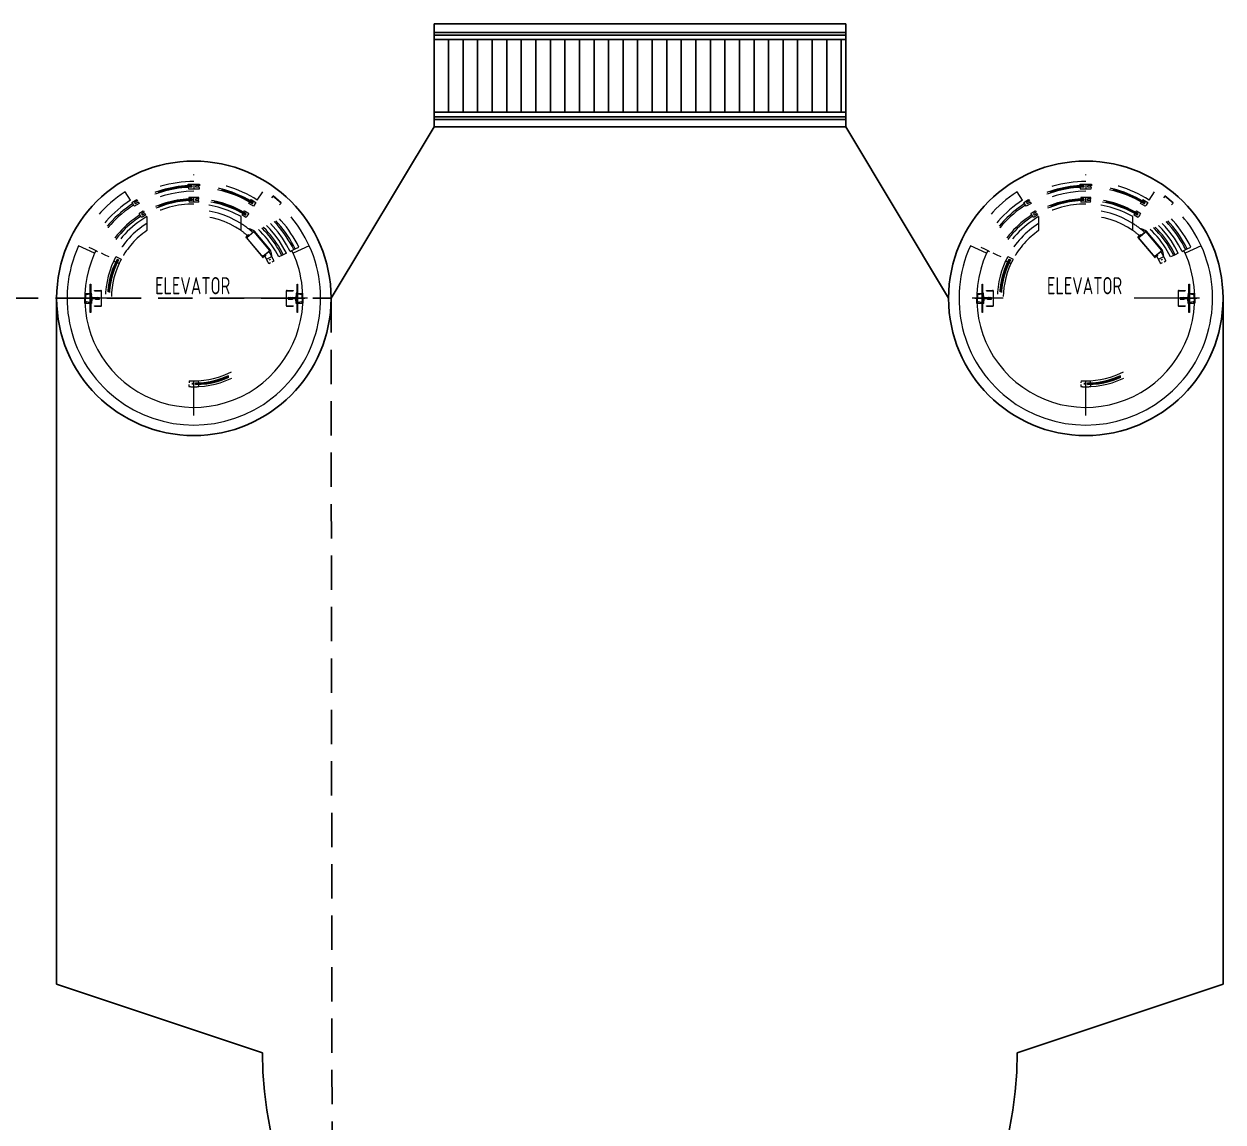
# Model space of a CAD drawing. Header units: millimetres. Extents: x 0 to 371, y 0 to 131.
# Drawn here: x 112.65 to 130.12, y 47.81 to 63.82 of the extents above; entities that cross this region are included whole.
import ezdxf

# ---------------------------------------------------------------- set-up
doc = ezdxf.new("R2010")
doc.units = ezdxf.units.MM
doc.linetypes.add('DASHED2', pattern=[0.375, 0.25, -0.125])
doc.linetypes.add('DOTTED', pattern=[3.5, 0.5, -3])
doc.layers.add('1', color=7, linetype='Continuous', lineweight=0)
doc.layers.add('STAIR', color=2, linetype='Continuous')
doc.layers.add('YQ_TEXT', color=6, linetype='Continuous')
doc.styles.add('YQ_TEXT', font='SUPEROS.SHX', dxfattribs={"width": 0.8, "bigfont": 'HZDX.SHX'})
pattern_1 = [(225, (120.8352825, 66.541979), (0.0060765, -0.0060765), [])]
pattern_2 = [(180, (120.83528252, 66.5419787), (0, -0.000171869382), [])]
pattern_3 = [(225, (133.8352825, 66.541979), (0.0060765, -0.0060765), [])]
pattern_4 = [(180, (133.83528252, 66.5419787), (0, -0.000171869382), [])]

msp = doc.modelspace()

# ---------------------------------------------------------------- hatches: boundary and pattern name
at = {"linetype": 'Continuous'}
h = msp.add_hatch(dxfattribs=at)
h.set_pattern_fill('USER', scale=0.000171869, angle=180, pattern_type=0)
h.set_pattern_definition(pattern_2)
edge = h.paths.add_edge_path()
edge.add_line((113.6096, 59.8978), (113.6096, 59.8889))
edge.add_arc((113.6169, 59.8823), 0.0172, 115.21354, 157.25373)
edge.add_line((113.6096, 59.8889), (113.601, 59.8889))
h = msp.add_hatch(dxfattribs=at)
h.set_pattern_fill('USER', scale=0.008593, angle=225, pattern_type=0)
h.set_pattern_definition(pattern_1)
edge = h.paths.add_edge_path()
edge.add_line((113.6869, 59.8339), (113.7471, 59.8339))
edge.add_line((113.6869, 59.8339), (113.682, 59.8271))
edge.add_line((113.682, 59.8271), (113.6336, 59.8271))
edge.add_line((113.6336, 59.8271), (113.6319, 59.8975))
edge.add_line((113.6319, 59.8975), (113.6182, 59.8975))
edge.add_line((113.6182, 59.8975), (113.6182, 59.8202))
edge.add_line((113.6182, 59.7429), (113.6182, 59.8202))
edge.add_line((113.6319, 59.7429), (113.6182, 59.7429))
edge.add_line((113.6336, 59.8133), (113.6319, 59.7429))
edge.add_line((113.682, 59.8133), (113.6336, 59.8133))
edge.add_line((113.6869, 59.8064), (113.682, 59.8133))
edge.add_line((113.6869, 59.8064), (113.7471, 59.8064))
edge.add_line((113.7471, 59.8064), (113.7471, 59.8202))
edge.add_line((113.7471, 59.8339), (113.7471, 59.8202))
h = msp.add_hatch(dxfattribs=at)
h.set_pattern_fill('USER', scale=0.008593, angle=225, pattern_type=0)
h.set_pattern_definition(pattern_1)
edge = h.paths.add_edge_path()
edge.add_line((116.497, 59.8339), (116.5571, 59.8339))
edge.add_line((116.562, 59.8271), (116.5571, 59.8339))
edge.add_line((116.6104, 59.8271), (116.562, 59.8271))
edge.add_line((116.6121, 59.8975), (116.6104, 59.8271))
edge.add_line((116.6259, 59.8975), (116.6121, 59.8975))
edge.add_line((116.6259, 59.8202), (116.6259, 59.8975))
edge.add_line((116.6259, 59.8202), (116.6259, 59.7429))
edge.add_line((116.6259, 59.7429), (116.6121, 59.7429))
edge.add_line((116.6121, 59.7429), (116.6104, 59.8133))
edge.add_line((116.6104, 59.8133), (116.562, 59.8133))
edge.add_line((116.562, 59.8133), (116.5571, 59.8064))
edge.add_line((116.497, 59.8064), (116.5571, 59.8064))
edge.add_line((116.497, 59.8202), (116.497, 59.8064))
edge.add_line((116.497, 59.8202), (116.497, 59.8339))
h = msp.add_hatch(dxfattribs=at)
h.set_pattern_fill('USER', scale=0.000171869, angle=180, pattern_type=0)
h.set_pattern_definition(pattern_2)
edge = h.paths.add_edge_path()
edge.add_line((116.6345, 59.8978), (116.6345, 59.8889))
edge.add_arc((116.6271, 59.8823), 0.0172, 22.74627, 64.78646)
edge.add_line((116.6345, 59.8889), (116.643, 59.8889))
h = msp.add_hatch(dxfattribs=at)
h.set_pattern_fill('USER', scale=0.000171869, angle=180, pattern_type=0)
h.set_pattern_definition(pattern_4)
edge = h.paths.add_edge_path()
edge.add_line((126.6096, 59.8978), (126.6096, 59.8889))
edge.add_arc((126.6169, 59.8823), 0.0172, 115.21354, 157.25373)
edge.add_line((126.6096, 59.8889), (126.601, 59.8889))
h = msp.add_hatch(dxfattribs=at)
h.set_pattern_fill('USER', scale=0.008593, angle=225, pattern_type=0)
h.set_pattern_definition(pattern_3)
edge = h.paths.add_edge_path()
edge.add_line((126.6869, 59.8339), (126.7471, 59.8339))
edge.add_line((126.6869, 59.8339), (126.682, 59.8271))
edge.add_line((126.682, 59.8271), (126.6336, 59.8271))
edge.add_line((126.6336, 59.8271), (126.6319, 59.8975))
edge.add_line((126.6319, 59.8975), (126.6182, 59.8975))
edge.add_line((126.6182, 59.8975), (126.6182, 59.8202))
edge.add_line((126.6182, 59.7429), (126.6182, 59.8202))
edge.add_line((126.6319, 59.7429), (126.6182, 59.7429))
edge.add_line((126.6336, 59.8133), (126.6319, 59.7429))
edge.add_line((126.682, 59.8133), (126.6336, 59.8133))
edge.add_line((126.6869, 59.8064), (126.682, 59.8133))
edge.add_line((126.6869, 59.8064), (126.7471, 59.8064))
edge.add_line((126.7471, 59.8064), (126.7471, 59.8202))
edge.add_line((126.7471, 59.8339), (126.7471, 59.8202))
h = msp.add_hatch(dxfattribs=at)
h.set_pattern_fill('USER', scale=0.008593, angle=225, pattern_type=0)
h.set_pattern_definition(pattern_3)
edge = h.paths.add_edge_path()
edge.add_line((129.497, 59.8339), (129.5571, 59.8339))
edge.add_line((129.562, 59.8271), (129.5571, 59.8339))
edge.add_line((129.6104, 59.8271), (129.562, 59.8271))
edge.add_line((129.6121, 59.8975), (129.6104, 59.8271))
edge.add_line((129.6259, 59.8975), (129.6121, 59.8975))
edge.add_line((129.6259, 59.8202), (129.6259, 59.8975))
edge.add_line((129.6259, 59.8202), (129.6259, 59.7429))
edge.add_line((129.6259, 59.7429), (129.6121, 59.7429))
edge.add_line((129.6121, 59.7429), (129.6104, 59.8133))
edge.add_line((129.6104, 59.8133), (129.562, 59.8133))
edge.add_line((129.562, 59.8133), (129.5571, 59.8064))
edge.add_line((129.497, 59.8064), (129.5571, 59.8064))
edge.add_line((129.497, 59.8202), (129.497, 59.8064))
edge.add_line((129.497, 59.8202), (129.497, 59.8339))
h = msp.add_hatch(dxfattribs=at)
h.set_pattern_fill('USER', scale=0.000171869, angle=180, pattern_type=0)
h.set_pattern_definition(pattern_4)
edge = h.paths.add_edge_path()
edge.add_line((129.6345, 59.8978), (129.6345, 59.8889))
edge.add_arc((129.6271, 59.8823), 0.0172, 22.74627, 64.78646)
edge.add_line((129.6345, 59.8889), (129.643, 59.8889))
h = msp.add_hatch(dxfattribs=at)
h.set_pattern_fill('USER', scale=0.000171869, angle=180, pattern_type=0)
h.set_pattern_definition(pattern_2)
edge = h.paths.add_edge_path()
edge.add_line((113.6096, 59.7425), (113.6096, 59.7514))
edge.add_arc((113.6169, 59.7581), 0.0172, 202.74627, 244.78646)
edge.add_line((113.6096, 59.7514), (113.601, 59.7514))
h = msp.add_hatch(dxfattribs=at)
h.set_pattern_fill('USER', scale=0.000171869, angle=180, pattern_type=0)
h.set_pattern_definition(pattern_2)
edge = h.paths.add_edge_path()
edge.add_line((116.6345, 59.7425), (116.6345, 59.7514))
edge.add_arc((116.6271, 59.7581), 0.0172, 295.21354, 337.25373)
edge.add_line((116.6345, 59.7514), (116.643, 59.7514))
h = msp.add_hatch(dxfattribs=at)
h.set_pattern_fill('USER', scale=0.000171869, angle=180, pattern_type=0)
h.set_pattern_definition(pattern_4)
edge = h.paths.add_edge_path()
edge.add_line((126.6096, 59.7425), (126.6096, 59.7514))
edge.add_arc((126.6169, 59.7581), 0.0172, 202.74627, 244.78646)
edge.add_line((126.6096, 59.7514), (126.601, 59.7514))
h = msp.add_hatch(dxfattribs=at)
h.set_pattern_fill('USER', scale=0.000171869, angle=180, pattern_type=0)
h.set_pattern_definition(pattern_4)
edge = h.paths.add_edge_path()
edge.add_line((129.6345, 59.7425), (129.6345, 59.7514))
edge.add_arc((129.6271, 59.7581), 0.0172, 295.21354, 337.25373)
edge.add_line((129.6345, 59.7514), (129.643, 59.7514))

# ---------------------------------------------------------------- linework, layer by layer
for p, q in [((118.622, 62.3202), (118.622, 63.8202)), ((118.622, 63.8202), (124.622, 63.8202)), ((124.622, 63.8202), (124.622, 62.3202)), ((118.622, 62.3202), (117.122, 59.8202)), ((124.622, 62.3202), (118.622, 62.3202)), ((124.622, 62.3202), (126.122, 59.8202)), ((113.122, 49.8202), (113.122, 59.8202)), ((130.122, 49.8202), (130.122, 59.8202)), ((116.122, 48.8202), (113.122, 49.8202)), ((127.122, 48.8202), (130.122, 49.8202))]:
    msp.add_line(p, q)
at = {"linetype": 'DASHED2', "ltscale": 2}
for p, q in [((95.8538, 59.8202), (117.122, 59.8202)), ((117.122, 59.8202), (117.138, 45.6353))]:
    msp.add_line(p, q, dxfattribs=at)
msp.add_arc((121.622, 48.8202), 5.5, 180, 0)
at = {"layer": '1', "color": 7, "linetype": 'DOTTED'}
for p, q in [((115.122, 58.1139), (115.122, 61.6243)), ((128.122, 58.1139), (128.122, 61.6243)), ((114.1977, 61.2508), (114.1194, 61.3721)), ((115.0387, 61.4844), (115.122, 61.4866)), ((115.0398, 61.4621), (115.0387, 61.4844)), ((115.041, 61.438), (115.0421, 61.4157)), ((115.0421, 61.4157), (115.122, 61.4177)), ((115.0912, 61.4638), (115.0916, 61.4398)), ((115.122, 61.4866), (115.2053, 61.4844)), ((115.122, 61.4866), (115.122, 61.4177)), ((115.122, 61.4177), (115.2019, 61.4157)), ((115.1524, 61.4398), (115.1528, 61.4638)), ((115.2019, 61.4157), (115.203, 61.438)), ((115.2053, 61.4844), (115.2042, 61.4621)), ((116.0463, 61.2508), (116.1247, 61.3721)), ((127.1977, 61.2508), (127.1194, 61.3721)), ((128.0387, 61.4844), (128.122, 61.4866)), ((128.0398, 61.4621), (128.0387, 61.4844)), ((128.041, 61.438), (128.0421, 61.4157)), ((128.0421, 61.4157), (128.122, 61.4177)), ((128.0912, 61.4638), (128.0916, 61.4398)), ((128.122, 61.4866), (128.2053, 61.4844)), ((128.122, 61.4866), (128.122, 61.4177)), ((128.122, 61.4177), (128.2019, 61.4157)), ((128.1524, 61.4398), (128.1528, 61.4638)), ((128.2019, 61.4157), (128.203, 61.438)), ((128.2053, 61.4844), (128.2042, 61.4621)), ((129.0463, 61.2508), (129.1247, 61.3721)), ((114.2178, 61.2198), (114.2889, 61.2632)), ((114.2299, 61.201), (114.2178, 61.2198)), ((114.243, 61.1808), (114.2299, 61.201)), ((114.2551, 61.162), (114.243, 61.1808)), ((114.3233, 61.2037), (114.2551, 61.162)), ((114.256, 61.2175), (114.2686, 61.197)), ((114.2889, 61.2632), (114.3001, 61.2439)), ((114.3121, 61.223), (114.3233, 61.2037)), ((115.0484, 61.2904), (115.0495, 61.2681)), ((115.0507, 61.2441), (115.0519, 61.2218)), ((115.0948, 61.2697), (115.0953, 61.2456)), ((115.122, 61.2235), (115.122, 61.2923)), ((115.122, 61.2914), (115.122, 61.2923)), ((115.1487, 61.2456), (115.1492, 61.2697)), ((115.1922, 61.2218), (115.1933, 61.2441)), ((115.1945, 61.2681), (115.1956, 61.2904)), ((115.9208, 61.2037), (115.932, 61.223)), ((115.989, 61.162), (115.9208, 61.2037)), ((115.944, 61.2439), (115.9552, 61.2632)), ((115.9552, 61.2632), (116.0263, 61.2198)), ((115.9754, 61.197), (115.9881, 61.2175)), ((116.0011, 61.1808), (115.989, 61.162)), ((116.0141, 61.201), (116.0011, 61.1808)), ((116.0263, 61.2198), (116.0141, 61.201)), ((116.2737, 61.312), (116.2527, 61.2848)), ((116.3942, 61.2083), (116.2737, 61.312)), ((116.3964, 61.2109), (116.276, 61.3146)), ((116.371, 61.1829), (116.3942, 61.2083)), ((127.2178, 61.2198), (127.2889, 61.2632)), ((127.2299, 61.201), (127.2178, 61.2198)), ((127.243, 61.1808), (127.2299, 61.201)), ((127.2551, 61.162), (127.243, 61.1808)), ((127.3233, 61.2037), (127.2551, 61.162)), ((127.256, 61.2175), (127.2686, 61.197)), ((127.2889, 61.2632), (127.3001, 61.2439)), ((127.3121, 61.223), (127.3233, 61.2037)), ((128.0484, 61.2904), (128.0495, 61.2681)), ((128.0507, 61.2441), (128.0519, 61.2218)), ((128.0948, 61.2697), (128.0953, 61.2456)), ((128.122, 61.2235), (128.122, 61.2923)), ((128.122, 61.2914), (128.122, 61.2923)), ((128.1487, 61.2456), (128.1492, 61.2697)), ((128.1922, 61.2218), (128.1933, 61.2441)), ((128.1945, 61.2681), (128.1956, 61.2904)), ((128.9208, 61.2037), (128.932, 61.223)), ((128.989, 61.162), (128.9208, 61.2037)), ((128.944, 61.2439), (128.9552, 61.2632)), ((128.9552, 61.2632), (129.0263, 61.2198)), ((128.9754, 61.197), (128.9881, 61.2175)), ((129.0011, 61.1808), (128.989, 61.162)), ((129.0141, 61.201), (129.0011, 61.1808)), ((129.0263, 61.2198), (129.0141, 61.201)), ((129.2737, 61.312), (129.2527, 61.2848)), ((129.3942, 61.2083), (129.2737, 61.312)), ((129.3964, 61.2109), (129.276, 61.3146)), ((129.371, 61.1829), (129.3942, 61.2083)), ((114.3353, 61.0379), (114.3232, 61.0566)), ((114.3483, 61.0177), (114.3353, 61.0379)), ((114.3605, 60.9989), (114.3483, 61.0177)), ((114.3583, 61.0524), (114.371, 61.032)), ((114.386, 61.095), (114.3972, 61.0757)), ((114.4204, 61.0355), (114.4092, 61.0548)), ((114.4345, 61.0109), (114.4345, 60.9106)), ((115.8095, 60.9106), (115.8095, 61.0109)), ((115.8348, 61.0548), (115.8237, 61.0355)), ((115.8469, 61.0757), (115.858, 61.095)), ((115.8731, 61.032), (115.8858, 61.0524)), ((115.8957, 61.0177), (115.8836, 60.9989)), ((115.9087, 61.0379), (115.8957, 61.0177)), ((115.9209, 61.0566), (115.9087, 61.0379)), ((127.3353, 61.0379), (127.3232, 61.0566)), ((127.3483, 61.0177), (127.3353, 61.0379)), ((127.3605, 60.9989), (127.3483, 61.0177)), ((127.3583, 61.0524), (127.371, 61.032)), ((127.386, 61.095), (127.3972, 61.0757)), ((127.4204, 61.0355), (127.4092, 61.0548)), ((127.4345, 61.0109), (127.4345, 60.9106)), ((128.8095, 60.9106), (128.8095, 61.0109)), ((128.8348, 61.0548), (128.8237, 61.0355)), ((128.8469, 61.0757), (128.858, 61.095)), ((128.8731, 61.032), (128.8858, 61.0524)), ((128.8957, 61.0177), (128.8836, 60.9989)), ((128.9087, 61.0379), (128.8957, 61.0177)), ((128.9209, 61.0566), (128.9087, 61.0379)), ((114.4345, 60.9106), (114.4345, 60.8075)), ((115.8095, 60.8075), (115.8095, 60.9106)), ((127.4345, 60.9106), (127.4345, 60.8075)), ((128.8095, 60.8075), (128.8095, 60.9106)), ((115.882, 60.7078), (116.1265, 60.4171)), ((115.884, 60.7094), (116.1285, 60.4188)), ((115.9187, 60.7442), (115.8858, 60.7166)), ((115.8858, 60.7166), (115.8933, 60.7076)), ((115.8866, 60.7116), (115.9037, 60.6913)), ((115.9057, 60.6929), (115.8886, 60.7133)), ((115.9184, 60.7413), (115.8887, 60.7163)), ((115.8949, 60.709), (115.8887, 60.7163)), ((115.9967, 60.7924), (115.8973, 60.7088)), ((115.9981, 60.7908), (115.8986, 60.7072)), ((115.9037, 60.6913), (115.9057, 60.6929)), ((115.916, 60.7241), (115.9825, 60.78)), ((115.9257, 60.7327), (115.9184, 60.7413)), ((115.9187, 60.7442), (115.9273, 60.734)), ((115.9273, 60.734), (115.9257, 60.7327)), ((116.0064, 60.8001), (115.9825, 60.78)), ((116.2284, 60.5197), (116.0005, 60.7906)), ((116.23, 60.521), (116.0021, 60.792)), ((116.2388, 60.5239), (116.0064, 60.8001)), ((128.882, 60.7078), (129.1265, 60.4171)), ((128.884, 60.7094), (129.1285, 60.4188)), ((128.9187, 60.7442), (128.8858, 60.7166)), ((128.8858, 60.7166), (128.8933, 60.7076)), ((128.8866, 60.7116), (128.9037, 60.6913)), ((128.9057, 60.6929), (128.8886, 60.7133)), ((128.9184, 60.7413), (128.8887, 60.7163)), ((128.8949, 60.709), (128.8887, 60.7163)), ((128.9967, 60.7924), (128.8973, 60.7088)), ((128.9981, 60.7908), (128.8986, 60.7072)), ((128.9037, 60.6913), (128.9057, 60.6929)), ((128.916, 60.7241), (128.9825, 60.78)), ((128.9257, 60.7327), (128.9184, 60.7413)), ((128.9187, 60.7442), (128.9273, 60.734)), ((128.9273, 60.734), (128.9257, 60.7327)), ((129.0064, 60.8001), (128.9825, 60.78)), ((129.2284, 60.5197), (129.0005, 60.7906)), ((129.23, 60.521), (129.0021, 60.792)), ((129.2388, 60.5239), (129.0064, 60.8001)), ((113.5912, 60.5668), (113.6445, 60.5408)), ((113.6445, 60.5408), (113.6661, 60.5303)), ((113.6661, 60.5303), (113.6931, 60.5171)), ((113.6931, 60.5171), (113.7194, 60.5043)), ((113.819, 60.4557), (113.7734, 60.4779)), ((116.1288, 60.4336), (116.2282, 60.5173)), ((116.1301, 60.4321), (116.2295, 60.5157)), ((116.1484, 60.4479), (116.2148, 60.5038)), ((116.2388, 60.5239), (116.2148, 60.5038)), ((116.4706, 60.4779), (116.425, 60.4557)), ((116.5247, 60.5043), (116.5509, 60.5171)), ((116.5509, 60.5171), (116.5779, 60.5303)), ((116.5779, 60.5303), (116.5996, 60.5408)), ((116.5996, 60.5408), (116.6529, 60.5668)), ((126.5912, 60.5668), (126.6445, 60.5408)), ((126.6445, 60.5408), (126.6661, 60.5303)), ((126.6661, 60.5303), (126.6931, 60.5171)), ((126.6931, 60.5171), (126.7194, 60.5043)), ((126.819, 60.4557), (126.7734, 60.4779)), ((129.1288, 60.4336), (129.2282, 60.5173)), ((129.1301, 60.4321), (129.2295, 60.5157)), ((129.1484, 60.4479), (129.2148, 60.5038)), ((129.2388, 60.5239), (129.2148, 60.5038)), ((129.4706, 60.4779), (129.425, 60.4557)), ((129.5247, 60.5043), (129.5509, 60.5171)), ((129.5509, 60.5171), (129.5779, 60.5303)), ((129.5779, 60.5303), (129.5996, 60.5408)), ((129.5996, 60.5408), (129.6529, 60.5668)), ((113.8406, 60.4452), (113.819, 60.4557)), ((113.8862, 60.4229), (113.8406, 60.4452)), ((113.9538, 60.365), (113.9818, 60.3519)), ((113.9868, 60.4308), (114.0625, 60.3901)), ((114.0021, 60.3933), (114.0113, 60.3886)), ((114.0036, 60.3417), (114.0317, 60.3286)), ((114.0113, 60.3886), (114.0143, 60.3871)), ((114.0143, 60.3871), (114.0235, 60.3824)), ((116.114, 60.4414), (116.1159, 60.443)), ((116.114, 60.4414), (116.1311, 60.421)), ((116.1331, 60.4226), (116.1159, 60.443)), ((116.1283, 60.4283), (116.1359, 60.4194)), ((116.1299, 60.4296), (116.1361, 60.4223)), ((116.1687, 60.447), (116.1359, 60.4194)), ((116.1658, 60.4473), (116.1361, 60.4223)), ((116.1585, 60.456), (116.1601, 60.4573)), ((116.1658, 60.4473), (116.1585, 60.456)), ((116.1601, 60.4573), (116.1687, 60.447)), ((116.1815, 60.3901), (116.2572, 60.4308)), ((116.2124, 60.3286), (116.2404, 60.3417)), ((116.2205, 60.3824), (116.2297, 60.3871)), ((116.2297, 60.3871), (116.2328, 60.3886)), ((116.2328, 60.3886), (116.242, 60.3933)), ((116.2622, 60.3519), (116.2903, 60.365)), ((116.4034, 60.4452), (116.3578, 60.4229)), ((116.425, 60.4557), (116.4034, 60.4452)), ((126.8406, 60.4452), (126.819, 60.4557)), ((126.8862, 60.4229), (126.8406, 60.4452)), ((126.9538, 60.365), (126.9818, 60.3519)), ((126.9868, 60.4308), (127.0625, 60.3901)), ((127.0021, 60.3933), (127.0113, 60.3886)), ((127.0036, 60.3417), (127.0317, 60.3286)), ((127.0113, 60.3886), (127.0143, 60.3871)), ((127.0143, 60.3871), (127.0235, 60.3824)), ((129.114, 60.4414), (129.1159, 60.443)), ((129.114, 60.4414), (129.1311, 60.421)), ((129.1331, 60.4226), (129.1159, 60.443)), ((129.1283, 60.4283), (129.1359, 60.4194)), ((129.1299, 60.4296), (129.1361, 60.4223)), ((129.1687, 60.447), (129.1359, 60.4194)), ((129.1658, 60.4473), (129.1361, 60.4223)), ((129.1585, 60.456), (129.1601, 60.4573)), ((129.1658, 60.4473), (129.1585, 60.456)), ((129.1601, 60.4573), (129.1687, 60.447)), ((129.1815, 60.3901), (129.2572, 60.4308)), ((129.2124, 60.3286), (129.2404, 60.3417)), ((129.2205, 60.3824), (129.2297, 60.3871)), ((129.2297, 60.3871), (129.2328, 60.3886)), ((129.2328, 60.3886), (129.242, 60.3933)), ((129.2622, 60.3519), (129.2903, 60.365)), ((129.4034, 60.4452), (129.3578, 60.4229)), ((129.425, 60.4557), (129.4034, 60.4452)), ((113.6096, 60.0264), (113.6182, 60.0264)), ((113.6096, 59.8978), (113.6096, 60.0264)), ((113.6182, 60.0264), (113.6182, 59.614)), ((116.6259, 59.614), (116.6259, 60.0264)), ((116.6259, 60.0264), (116.6345, 60.0264)), ((116.6345, 60.0264), (116.6345, 59.8978)), ((126.6096, 60.0264), (126.6182, 60.0264)), ((126.6096, 59.8978), (126.6096, 60.0264)), ((126.6182, 60.0264), (126.6182, 59.614)), ((129.6259, 59.614), (129.6259, 60.0264)), ((129.6259, 60.0264), (129.6345, 60.0264)), ((129.6345, 60.0264), (129.6345, 59.8978)), ((113.6381, 59.8202), (113.4642, 59.8202)), ((113.5058, 59.8202), (113.6399, 59.8202)), ((113.5247, 59.8202), (113.6588, 59.8202)), ((113.5322, 59.8889), (113.5322, 59.8202)), ((113.5322, 59.8889), (113.601, 59.8889)), ((113.5932, 59.8202), (113.5322, 59.8202)), ((113.5932, 59.8202), (113.5322, 59.8202)), ((113.5322, 59.7514), (113.5322, 59.8202)), ((113.5425, 59.8597), (113.5425, 59.8202)), ((113.5425, 59.8202), (113.5425, 59.8202)), ((113.5425, 59.7807), (113.5425, 59.8202)), ((113.6035, 59.8788), (113.5548, 59.8734)), ((113.6723, 59.8202), (113.5932, 59.8202)), ((113.6723, 59.8202), (113.5932, 59.8202)), ((113.601, 59.8889), (113.6096, 59.8889)), ((113.6096, 59.614), (113.6096, 59.8978)), ((113.6096, 59.8889), (113.6096, 59.8857)), ((113.7505, 59.8202), (113.6096, 59.8202)), ((113.6182, 59.8975), (113.6182, 59.8202)), ((113.6319, 59.8975), (113.6182, 59.8975)), ((113.6182, 59.7429), (113.6182, 59.8202)), ((113.6336, 59.8271), (113.6319, 59.8975)), ((113.6336, 59.8133), (113.6319, 59.7429)), ((113.682, 59.8271), (113.6336, 59.8271)), ((113.682, 59.8133), (113.6336, 59.8133)), ((113.6826, 59.8202), (113.6723, 59.8202)), ((113.6826, 59.8202), (113.6723, 59.8202)), ((113.674, 59.9362), (113.7634, 59.9362)), ((113.674, 59.9293), (113.674, 59.9362)), ((113.674, 59.9293), (113.7634, 59.9293)), ((113.6869, 59.8339), (113.682, 59.8271)), ((113.6869, 59.8064), (113.682, 59.8133)), ((113.686, 59.8202), (113.6826, 59.8202)), ((113.686, 59.8202), (113.6826, 59.8202)), ((116.3251, 59.8202), (113.686, 59.8202)), ((113.9189, 59.8202), (113.686, 59.8202)), ((113.6869, 59.8339), (113.7471, 59.8339)), ((113.6869, 59.8064), (113.7471, 59.8064)), ((113.7471, 59.8339), (113.7471, 59.8202)), ((113.7471, 59.8064), (113.7471, 59.8202)), ((113.7703, 59.9225), (113.7703, 59.7179)), ((113.7771, 59.7179), (113.7771, 59.9225)), ((116.7118, 59.8202), (113.9189, 59.8202)), ((116.4669, 59.9225), (116.4669, 59.7179)), ((116.4738, 59.7179), (116.4738, 59.9225)), ((116.4806, 59.9362), (116.57, 59.9362)), ((116.4806, 59.9293), (116.57, 59.9293)), ((116.6345, 59.8202), (116.4935, 59.8202)), ((116.497, 59.8339), (116.5571, 59.8339)), ((116.497, 59.8202), (116.497, 59.8339)), ((116.497, 59.8202), (116.497, 59.8064)), ((116.497, 59.8064), (116.5571, 59.8064)), ((116.562, 59.8271), (116.5571, 59.8339)), ((116.562, 59.8133), (116.5571, 59.8064)), ((116.6104, 59.8271), (116.562, 59.8271)), ((116.6104, 59.8133), (116.562, 59.8133)), ((116.57, 59.9362), (116.57, 59.9293)), ((116.5853, 59.8202), (116.7193, 59.8202)), ((116.6042, 59.8202), (116.7382, 59.8202)), ((116.7798, 59.8202), (116.6059, 59.8202)), ((116.6121, 59.8975), (116.6104, 59.8271)), ((116.6121, 59.7429), (116.6104, 59.8133)), ((116.6259, 59.8975), (116.6121, 59.8975)), ((116.6259, 59.8202), (116.6259, 59.8975)), ((116.6259, 59.8202), (116.6259, 59.7429)), ((116.6345, 59.8978), (116.6345, 59.614)), ((116.6345, 59.8889), (116.643, 59.8889)), ((116.6345, 59.8857), (116.6345, 59.8889)), ((116.6893, 59.8734), (116.6406, 59.8788)), ((116.643, 59.8889), (116.7118, 59.8889)), ((116.7015, 59.8202), (116.7015, 59.8597)), ((116.7015, 59.8202), (116.7015, 59.7807)), ((116.7015, 59.8202), (116.7015, 59.8202)), ((116.7118, 59.8202), (116.7118, 59.8889)), ((116.7118, 59.8202), (116.7118, 59.7514)), ((126.6381, 59.8202), (126.4642, 59.8202)), ((126.5058, 59.8202), (126.6399, 59.8202)), ((126.5247, 59.8202), (126.6588, 59.8202)), ((126.5322, 59.8889), (126.5322, 59.8202)), ((126.5322, 59.8889), (126.601, 59.8889)), ((126.5932, 59.8202), (126.5322, 59.8202)), ((126.5932, 59.8202), (126.5322, 59.8202)), ((126.5322, 59.7514), (126.5322, 59.8202)), ((126.5425, 59.8597), (126.5425, 59.8202)), ((126.5425, 59.8202), (126.5425, 59.8202)), ((126.5425, 59.7807), (126.5425, 59.8202)), ((126.6035, 59.8788), (126.5548, 59.8734)), ((126.6723, 59.8202), (126.5932, 59.8202)), ((126.6723, 59.8202), (126.5932, 59.8202)), ((126.601, 59.8889), (126.6096, 59.8889)), ((126.6096, 59.614), (126.6096, 59.8978)), ((126.6096, 59.8889), (126.6096, 59.8857)), ((126.7505, 59.8202), (126.6096, 59.8202)), ((126.6182, 59.8975), (126.6182, 59.8202)), ((126.6319, 59.8975), (126.6182, 59.8975)), ((126.6182, 59.7429), (126.6182, 59.8202)), ((126.6336, 59.8271), (126.6319, 59.8975)), ((126.6336, 59.8133), (126.6319, 59.7429)), ((126.682, 59.8271), (126.6336, 59.8271)), ((126.682, 59.8133), (126.6336, 59.8133)), ((126.6826, 59.8202), (126.6723, 59.8202)), ((126.6826, 59.8202), (126.6723, 59.8202)), ((126.674, 59.9362), (126.7634, 59.9362)), ((126.674, 59.9293), (126.674, 59.9362)), ((126.674, 59.9293), (126.7634, 59.9293)), ((126.6869, 59.8339), (126.682, 59.8271)), ((126.6869, 59.8064), (126.682, 59.8133)), ((126.686, 59.8202), (126.6826, 59.8202)), ((126.686, 59.8202), (126.6826, 59.8202)), ((129.3251, 59.8202), (126.686, 59.8202)), ((126.9189, 59.8202), (126.686, 59.8202)), ((126.6869, 59.8339), (126.7471, 59.8339)), ((126.6869, 59.8064), (126.7471, 59.8064)), ((126.7471, 59.8339), (126.7471, 59.8202)), ((126.7471, 59.8064), (126.7471, 59.8202)), ((126.7703, 59.9225), (126.7703, 59.7179)), ((126.7771, 59.7179), (126.7771, 59.9225)), ((129.7118, 59.8202), (126.9189, 59.8202)), ((129.4669, 59.9225), (129.4669, 59.7179)), ((129.4738, 59.7179), (129.4738, 59.9225)), ((129.4806, 59.9362), (129.57, 59.9362)), ((129.4806, 59.9293), (129.57, 59.9293)), ((129.6345, 59.8202), (129.4935, 59.8202)), ((129.497, 59.8339), (129.5571, 59.8339)), ((129.497, 59.8202), (129.497, 59.8339)), ((129.497, 59.8202), (129.497, 59.8064)), ((129.497, 59.8064), (129.5571, 59.8064)), ((129.562, 59.8271), (129.5571, 59.8339)), ((129.562, 59.8133), (129.5571, 59.8064)), ((129.6104, 59.8271), (129.562, 59.8271)), ((129.6104, 59.8133), (129.562, 59.8133)), ((129.57, 59.9362), (129.57, 59.9293)), ((129.5853, 59.8202), (129.7193, 59.8202)), ((129.6042, 59.8202), (129.7382, 59.8202)), ((129.7798, 59.8202), (129.6059, 59.8202)), ((129.6121, 59.8975), (129.6104, 59.8271)), ((129.6121, 59.7429), (129.6104, 59.8133)), ((129.6259, 59.8975), (129.6121, 59.8975)), ((129.6259, 59.8202), (129.6259, 59.8975)), ((129.6259, 59.8202), (129.6259, 59.7429)), ((129.6345, 59.8978), (129.6345, 59.614)), ((129.6345, 59.8889), (129.643, 59.8889)), ((129.6345, 59.8857), (129.6345, 59.8889)), ((129.6893, 59.8734), (129.6406, 59.8788)), ((129.643, 59.8889), (129.7118, 59.8889)), ((129.7015, 59.8202), (129.7015, 59.8597)), ((129.7015, 59.8202), (129.7015, 59.7807)), ((129.7015, 59.8202), (129.7015, 59.8202)), ((129.7118, 59.8202), (129.7118, 59.8889)), ((129.7118, 59.8202), (129.7118, 59.7514)), ((113.5322, 59.7514), (113.6096, 59.7514)), ((113.6035, 59.7616), (113.5548, 59.767)), ((113.6096, 59.7514), (113.601, 59.7514)), ((113.6096, 59.7514), (113.6096, 59.7547)), ((113.6096, 59.7547), (113.6096, 59.7514)), ((113.6182, 59.614), (113.6096, 59.614)), ((113.6319, 59.7429), (113.6182, 59.7429)), ((113.674, 59.7111), (113.7634, 59.7111)), ((113.674, 59.7042), (113.674, 59.7111)), ((113.674, 59.7042), (113.7634, 59.7042)), ((116.4806, 59.7111), (116.57, 59.7111)), ((116.4806, 59.7042), (116.57, 59.7042)), ((116.57, 59.7111), (116.57, 59.7042)), ((116.6259, 59.7429), (116.6121, 59.7429)), ((116.6345, 59.614), (116.6259, 59.614)), ((116.6345, 59.7514), (116.6345, 59.7547)), ((116.6345, 59.7547), (116.6345, 59.7514)), ((116.6345, 59.7514), (116.7118, 59.7514)), ((116.643, 59.7514), (116.6345, 59.7514)), ((116.6893, 59.767), (116.6406, 59.7616)), ((126.5322, 59.7514), (126.6096, 59.7514)), ((126.6035, 59.7616), (126.5548, 59.767)), ((126.6096, 59.7514), (126.601, 59.7514)), ((126.6096, 59.7514), (126.6096, 59.7547)), ((126.6096, 59.7547), (126.6096, 59.7514)), ((126.6182, 59.614), (126.6096, 59.614)), ((126.6319, 59.7429), (126.6182, 59.7429)), ((126.674, 59.7111), (126.7634, 59.7111)), ((126.674, 59.7042), (126.674, 59.7111)), ((126.674, 59.7042), (126.7634, 59.7042)), ((129.4806, 59.7111), (129.57, 59.7111)), ((129.4806, 59.7042), (129.57, 59.7042)), ((129.57, 59.7111), (129.57, 59.7042)), ((129.6259, 59.7429), (129.6121, 59.7429)), ((129.6345, 59.614), (129.6259, 59.614)), ((129.6345, 59.7514), (129.6345, 59.7547)), ((129.6345, 59.7547), (129.6345, 59.7514)), ((129.6345, 59.7514), (129.7118, 59.7514)), ((129.643, 59.7514), (129.6345, 59.7514)), ((129.6893, 59.767), (129.6406, 59.7616)), ((115.0501, 58.5642), (115.0484, 58.5333)), ((115.0533, 58.6191), (115.0515, 58.5882)), ((115.0964, 58.5727), (115.0962, 58.5624)), ((115.0965, 58.5761), (115.0964, 58.5727)), ((115.0967, 58.5864), (115.0965, 58.5761)), ((115.1475, 58.5761), (115.1473, 58.5864)), ((115.1476, 58.5727), (115.1475, 58.5761)), ((115.1478, 58.5624), (115.1476, 58.5727)), ((115.1925, 58.5882), (115.1908, 58.6191)), ((115.1957, 58.5333), (115.1939, 58.5642)), ((128.0501, 58.5642), (128.0484, 58.5333)), ((128.0533, 58.6191), (128.0515, 58.5882)), ((128.0964, 58.5727), (128.0962, 58.5624)), ((128.0965, 58.5761), (128.0964, 58.5727)), ((128.0967, 58.5864), (128.0965, 58.5761)), ((128.1475, 58.5761), (128.1473, 58.5864)), ((128.1476, 58.5727), (128.1475, 58.5761)), ((128.1478, 58.5624), (128.1476, 58.5727)), ((128.1925, 58.5882), (128.1908, 58.6191)), ((128.1957, 58.5333), (128.1939, 58.5642))]:
    msp.add_line(p, q, dxfattribs=at)
at = {"layer": '1', "color": 2, "linetype": 'Continuous'}
for p, q in [((113.6748, 60.4782), (113.4401, 60.5849)), ((116.8039, 60.5849), (116.5692, 60.4782)), ((126.6748, 60.4782), (126.4401, 60.5849)), ((129.8039, 60.5849), (129.5692, 60.4782))]:
    msp.add_line(p, q, dxfattribs=at)
at = {"layer": '1', "color": 7, "linetype": 'DOTTED'}
for centre, radius, start, end in [((115.122, 59.8202), 1.7032, 90, 122.86598), ((115.122, 59.8202), 1.7032, 57.13402, 90), ((128.122, 59.8202), 1.7032, 90, 122.86598), ((128.122, 59.8202), 1.7032, 57.13402, 90), ((115.122, 59.8202), 1.8476, 122.86598, 155.54872), ((115.122, 59.8202), 1.5606, 90, 154), ((115.122, 59.8202), 1.6336, 91.07436, 121.79079), ((115.122, 59.8202), 1.6302, 91.07436, 121.79079), ((115.122, 59.8202), 1.6439, 92.86598, 120), ((115.122, 59.8202), 1.6199, 92.86598, 120), ((115.122, 59.8202), 1.6439, 91.07436, 92.86598), ((115.122, 59.8202), 1.6199, 91.07436, 92.86598), ((115.122, 59.8202), 1.5606, 26, 90), ((115.122, 59.8202), 1.6199, 87.13402, 88.92564), ((115.122, 59.8202), 1.6336, 58.20921, 88.92564), ((115.122, 59.8202), 1.6302, 58.20921, 88.92564), ((115.122, 59.8202), 1.6439, 87.13402, 88.92564), ((115.122, 59.8202), 1.6199, 60, 87.13402), ((115.122, 59.8202), 1.6439, 60, 87.13402), ((115.122, 59.8202), 1.8476, 24.45128, 57.13402), ((128.122, 59.8202), 1.8476, 122.86598, 155.54872), ((128.122, 59.8202), 1.5606, 90, 154), ((128.122, 59.8202), 1.6336, 91.07436, 121.79079), ((128.122, 59.8202), 1.6302, 91.07436, 121.79079), ((128.122, 59.8202), 1.6439, 92.86598, 120), ((128.122, 59.8202), 1.6199, 92.86598, 120), ((128.122, 59.8202), 1.6439, 91.07436, 92.86598), ((128.122, 59.8202), 1.6199, 91.07436, 92.86598), ((128.122, 59.8202), 1.5606, 26, 90), ((128.122, 59.8202), 1.6199, 87.13402, 88.92564), ((128.122, 59.8202), 1.6336, 58.20921, 88.92564), ((128.122, 59.8202), 1.6302, 58.20921, 88.92564), ((128.122, 59.8202), 1.6439, 87.13402, 88.92564), ((128.122, 59.8202), 1.6199, 60, 87.13402), ((128.122, 59.8202), 1.6439, 60, 87.13402), ((128.122, 59.8202), 1.8476, 24.45128, 57.13402), ((115.122, 59.8202), 1.7032, 122.86598, 154), ((115.122, 59.8202), 1.6439, 122.86598, 154), ((115.122, 59.8202), 1.6199, 122.86598, 154), ((115.122, 59.8202), 1.5004, 26, 154), ((115.122, 59.8202), 1.6439, 120, 121.79079), ((115.122, 59.8202), 1.6199, 120, 121.79079), ((115.122, 59.8202), 1.4394, 91.07436, 121.79079), ((115.122, 59.8202), 1.436, 91.07436, 121.79079), ((115.122, 59.8202), 1.4497, 92.86598, 120), ((115.122, 59.8202), 1.4257, 92.86598, 120), ((115.122, 59.8202), 1.375, 90, 120), ((115.122, 59.8202), 1.4721, 90, 92.86598), ((115.122, 59.8202), 1.4497, 91.07436, 92.86598), ((115.122, 59.8202), 1.4257, 91.07436, 92.86598), ((115.122, 59.8202), 1.4033, 90, 92.86598), ((115.122, 59.8202), 1.4721, 87.13402, 90), ((115.122, 59.8202), 1.4033, 87.13402, 90), ((115.122, 59.8202), 1.375, 60, 90), ((115.122, 59.8202), 1.4257, 87.13402, 88.92564), ((115.122, 59.8202), 1.436, 58.20921, 88.92564), ((115.122, 59.8202), 1.4394, 58.20921, 88.92564), ((115.122, 59.8202), 1.4497, 87.13402, 88.92564), ((115.122, 59.8202), 1.4257, 60, 87.13402), ((115.122, 59.8202), 1.4497, 60, 87.13402), ((115.122, 59.8202), 1.6199, 58.20921, 60), ((115.122, 59.8202), 1.6439, 58.20921, 60), ((115.122, 59.8202), 1.6199, 26, 57.13402), ((115.122, 59.8202), 1.6439, 26, 57.13402), ((115.122, 59.8202), 1.7032, 26, 57.13402), ((128.122, 59.8202), 1.7032, 122.86598, 154), ((128.122, 59.8202), 1.6439, 122.86598, 154), ((128.122, 59.8202), 1.6199, 122.86598, 154), ((128.122, 59.8202), 1.5004, 26, 154), ((128.122, 59.8202), 1.6439, 120, 121.79079), ((128.122, 59.8202), 1.6199, 120, 121.79079), ((128.122, 59.8202), 1.4394, 91.07436, 121.79079), ((128.122, 59.8202), 1.436, 91.07436, 121.79079), ((128.122, 59.8202), 1.4497, 92.86598, 120), ((128.122, 59.8202), 1.4257, 92.86598, 120), ((128.122, 59.8202), 1.375, 90, 120), ((128.122, 59.8202), 1.4721, 90, 92.86598), ((128.122, 59.8202), 1.4497, 91.07436, 92.86598), ((128.122, 59.8202), 1.4257, 91.07436, 92.86598), ((128.122, 59.8202), 1.4033, 90, 92.86598), ((128.122, 59.8202), 1.4721, 87.13402, 90), ((128.122, 59.8202), 1.4033, 87.13402, 90), ((128.122, 59.8202), 1.375, 60, 90), ((128.122, 59.8202), 1.4257, 87.13402, 88.92564), ((128.122, 59.8202), 1.436, 58.20921, 88.92564), ((128.122, 59.8202), 1.4394, 58.20921, 88.92564), ((128.122, 59.8202), 1.4497, 87.13402, 88.92564), ((128.122, 59.8202), 1.4257, 60, 87.13402), ((128.122, 59.8202), 1.4497, 60, 87.13402), ((128.122, 59.8202), 1.6199, 58.20921, 60), ((128.122, 59.8202), 1.6439, 58.20921, 60), ((128.122, 59.8202), 1.6199, 26, 57.13402), ((128.122, 59.8202), 1.6439, 26, 57.13402), ((128.122, 59.8202), 1.7032, 26, 57.13402), ((115.122, 59.8202), 1.4497, 122.86598, 154), ((115.122, 59.8202), 1.4257, 122.86598, 154), ((115.122, 59.8202), 1.375, 120, 154), ((115.122, 59.8202), 1.4721, 120, 122.86598), ((115.122, 59.8202), 1.4497, 120, 121.79079), ((115.122, 59.8202), 1.4033, 120, 122.86598), ((115.122, 59.8202), 1.4257, 120, 121.79079), ((115.122, 59.8202), 1.289, 57.76905, 122.23095), ((115.122, 59.8202), 1.2031, 55.1501, 124.8499), ((115.122, 59.8202), 1.375, 26, 60), ((115.122, 59.8202), 1.4033, 57.13402, 60), ((115.122, 59.8202), 1.4257, 58.20921, 60), ((115.122, 59.8202), 1.4497, 58.20921, 60), ((115.122, 59.8202), 1.4721, 57.13402, 60), ((115.122, 59.8202), 1.4257, 26, 57.13402), ((115.122, 59.8202), 1.4497, 26, 57.13402), ((128.122, 59.8202), 1.4497, 122.86598, 154), ((128.122, 59.8202), 1.4257, 122.86598, 154), ((128.122, 59.8202), 1.375, 120, 154), ((128.122, 59.8202), 1.4721, 120, 122.86598), ((128.122, 59.8202), 1.4497, 120, 121.79079), ((128.122, 59.8202), 1.4033, 120, 122.86598), ((128.122, 59.8202), 1.4257, 120, 121.79079), ((128.122, 59.8202), 1.289, 57.76905, 122.23095), ((128.122, 59.8202), 1.2031, 55.1501, 124.8499), ((128.122, 59.8202), 1.375, 26, 60), ((128.122, 59.8202), 1.4033, 57.13402, 60), ((128.122, 59.8202), 1.4257, 58.20921, 60), ((128.122, 59.8202), 1.4497, 58.20921, 60), ((128.122, 59.8202), 1.4721, 57.13402, 60), ((128.122, 59.8202), 1.4257, 26, 57.13402), ((128.122, 59.8202), 1.4497, 26, 57.13402), ((115.122, 59.8202), 1.289, 122.23095, 151.72417), ((115.122, 59.8202), 1.289, 48.12289, 57.76905), ((115.791, 60.383), 0.4694, 62.68284, 74.52125), ((128.122, 59.8202), 1.289, 122.23095, 151.72417), ((128.122, 59.8202), 1.289, 48.12289, 57.76905), ((128.791, 60.383), 0.4694, 62.68284, 74.52125), ((115.122, 59.8202), 1.2031, 124.8499, 151.72417), ((115.122, 59.8202), 1.2031, 48.70197, 55.1501), ((115.8853, 60.7105), 0.0043, 130.07505, 220.07505), ((115.8853, 60.7105), 0.0043, 40.07505, 130.07505), ((115.8853, 60.7105), 0.00172, 40.07505, 220.07505), ((115.8962, 60.7101), 0.00378, 220.07505, 310.07505), ((115.8962, 60.7101), 0.00172, 220.07505, 310.07505), ((115.9992, 60.7895), 0.00378, 40.07505, 130.07505), ((115.9992, 60.7895), 0.00172, 40.07505, 130.07505), ((128.122, 59.8202), 1.2031, 124.8499, 151.72417), ((128.122, 59.8202), 1.2031, 48.70197, 55.1501), ((128.8853, 60.7105), 0.0043, 130.07505, 220.07505), ((128.8853, 60.7105), 0.0043, 40.07505, 130.07505), ((128.8853, 60.7105), 0.00172, 40.07505, 220.07505), ((128.8962, 60.7101), 0.00378, 220.07505, 310.07505), ((128.8962, 60.7101), 0.00172, 220.07505, 310.07505), ((128.9992, 60.7895), 0.00378, 40.07505, 130.07505), ((128.9992, 60.7895), 0.00172, 40.07505, 130.07505), ((115.122, 59.8202), 1.5898, 154, 155.54872), ((115.122, 59.8202), 1.289, 28.27583, 32.0272), ((116.2271, 60.5186), 0.00172, 310.07505, 40.07505), ((116.2271, 60.5186), 0.00378, 310.07505, 40.07505), ((115.791, 60.383), 0.4694, 5.62885, 17.46726), ((115.122, 59.8202), 1.5898, 24.45128, 26), ((128.122, 59.8202), 1.5898, 154, 155.54872), ((128.122, 59.8202), 1.289, 28.27583, 32.0272), ((129.2271, 60.5186), 0.00172, 310.07505, 40.07505), ((129.2271, 60.5186), 0.00378, 310.07505, 40.07505), ((128.791, 60.383), 0.4694, 5.62885, 17.46726), ((128.122, 59.8202), 1.5898, 24.45128, 26), ((115.122, 59.8202), 1.289, 155, 266.72417), ((115.122, 59.8202), 1.2581, 152.89835, 268.82582), ((115.122, 59.8202), 1.2478, 152.89835, 268.82582), ((115.122, 59.8202), 1.2443, 152.89835, 268.82582), ((115.122, 59.8202), 1.234, 152.89835, 268.82582), ((115.122, 59.8202), 1.2031, 155, 266.72417), ((115.122, 59.8202), 1.289, 151.72417, 155), ((115.122, 59.8202), 1.2031, 151.72417, 155), ((115.122, 59.8202), 1.234, 271.17418, 27.10165), ((115.122, 59.8202), 1.2443, 271.17418, 27.10165), ((115.122, 59.8202), 1.2478, 271.17418, 27.10165), ((115.122, 59.8202), 1.2581, 271.17418, 27.10165), ((115.122, 59.8202), 1.2031, 273.27583, 25), ((115.122, 59.8202), 1.289, 273.27583, 25), ((116.1298, 60.4199), 0.0043, 220.07505, 310.07505), ((116.1312, 60.4307), 0.00378, 130.07505, 220.07505), ((116.1298, 60.4199), 0.00172, 220.07505, 40.07505), ((116.1312, 60.4307), 0.00172, 130.07505, 220.07505), ((116.1298, 60.4199), 0.0043, 310.07505, 40.07505), ((115.122, 59.8202), 1.2031, 28.27583, 31.44812), ((115.122, 59.8202), 1.2031, 25, 28.27583), ((115.122, 59.8202), 1.289, 25, 28.27583), ((128.122, 59.8202), 1.289, 155, 266.72417), ((128.122, 59.8202), 1.2581, 152.89835, 268.82582), ((128.122, 59.8202), 1.2478, 152.89835, 268.82582), ((128.122, 59.8202), 1.2443, 152.89835, 268.82582), ((128.122, 59.8202), 1.234, 152.89835, 268.82582), ((128.122, 59.8202), 1.2031, 155, 266.72417), ((128.122, 59.8202), 1.289, 151.72417, 155), ((128.122, 59.8202), 1.2031, 151.72417, 155), ((128.122, 59.8202), 1.234, 271.17418, 27.10165), ((128.122, 59.8202), 1.2443, 271.17418, 27.10165), ((128.122, 59.8202), 1.2478, 271.17418, 27.10165), ((128.122, 59.8202), 1.2581, 271.17418, 27.10165), ((128.122, 59.8202), 1.2031, 273.27583, 25), ((128.122, 59.8202), 1.289, 273.27583, 25), ((129.1298, 60.4199), 0.0043, 220.07505, 310.07505), ((129.1312, 60.4307), 0.00378, 130.07505, 220.07505), ((129.1298, 60.4199), 0.00172, 220.07505, 40.07505), ((129.1312, 60.4307), 0.00172, 130.07505, 220.07505), ((129.1298, 60.4199), 0.0043, 310.07505, 40.07505), ((128.122, 59.8202), 1.2031, 28.27583, 31.44812), ((128.122, 59.8202), 1.2031, 25, 28.27583), ((128.122, 59.8202), 1.289, 25, 28.27583), ((113.5563, 59.8597), 0.0137, 96.37833, 180), ((113.5563, 59.7807), 0.0137, 180, 263.62167), ((113.6169, 59.8823), 0.0172, 115.21354, 157.25373), ((113.6027, 59.8857), 0.00687, 276.37832, 0), ((113.7634, 59.9225), 0.0137, 0, 90), ((113.7634, 59.9225), 0.00687, 0, 90), ((116.4806, 59.9225), 0.0137, 90, 180), ((116.4806, 59.9225), 0.00687, 90, 180), ((116.6271, 59.8823), 0.0172, 22.74627, 64.78646), ((116.6413, 59.8857), 0.00687, 180, 263.62168), ((116.6877, 59.8597), 0.0137, 360, 83.62167), ((116.6877, 59.7807), 0.0137, 276.37833, 0), ((126.5563, 59.8597), 0.0137, 96.37833, 180), ((126.5563, 59.7807), 0.0137, 180, 263.62167), ((126.6169, 59.8823), 0.0172, 115.21354, 157.25373), ((126.6027, 59.8857), 0.00687, 276.37832, 0), ((126.7634, 59.9225), 0.0137, 0, 90), ((126.7634, 59.9225), 0.00687, 0, 90), ((129.4806, 59.9225), 0.0137, 90, 180), ((129.4806, 59.9225), 0.00687, 90, 180), ((129.6271, 59.8823), 0.0172, 22.74627, 64.78646), ((129.6413, 59.8857), 0.00687, 180, 263.62168), ((129.6877, 59.8597), 0.0137, 360, 83.62167), ((129.6877, 59.7807), 0.0137, 276.37833, 0), ((113.6169, 59.7581), 0.0172, 202.74627, 244.78646), ((113.6027, 59.7547), 0.00687, 0, 83.62168), ((113.6027, 59.7547), 0.00687, 0, 83.62168), ((113.7634, 59.7179), 0.00687, 270, 0), ((113.7634, 59.7179), 0.0137, 270, 0), ((116.4806, 59.7179), 0.0137, 180, 270), ((116.4806, 59.7179), 0.00687, 180, 270), ((116.6413, 59.7547), 0.00687, 96.37832, 180), ((116.6413, 59.7547), 0.00687, 96.37832, 180), ((116.6271, 59.7581), 0.0172, 295.21354, 337.25373), ((126.6169, 59.7581), 0.0172, 202.74627, 244.78646), ((126.6027, 59.7547), 0.00687, 0, 83.62168), ((126.6027, 59.7547), 0.00687, 0, 83.62168), ((126.7634, 59.7179), 0.00687, 270, 0), ((126.7634, 59.7179), 0.0137, 270, 0), ((129.4806, 59.7179), 0.0137, 180, 270), ((129.4806, 59.7179), 0.00687, 180, 270), ((129.6413, 59.7547), 0.00687, 96.37832, 180), ((129.6413, 59.7547), 0.00687, 96.37832, 180), ((129.6271, 59.7581), 0.0172, 295.21354, 337.25373), ((115.122, 59.8202), 1.2031, 266.72417, 270), ((115.122, 59.8202), 1.2031, 270, 273.27583), ((128.122, 59.8202), 1.2031, 266.72417, 270), ((128.122, 59.8202), 1.2031, 270, 273.27583), ((115.122, 59.8202), 1.289, 266.72417, 273.27583), ((128.122, 59.8202), 1.289, 266.72417, 273.27583)]:
    msp.add_arc(centre, radius, start, end, dxfattribs=at)
at = {"layer": '1', "color": 2, "linetype": 'Continuous'}
for centre, radius, start, end in [((115.122, 59.8202), 1.8476, 155.54872, 24.45128), ((115.1213, 59.8199), 1.5893, 155.52726, 6.10974), ((115.0845, 59.8143), 1.6264, 6.16791, 24.09392), ((128.122, 59.8202), 1.8476, 155.54872, 24.45128), ((128.1213, 59.8199), 1.5893, 155.52726, 6.10974), ((128.0845, 59.8143), 1.6264, 6.16791, 24.09392)]:
    msp.add_arc(centre, radius, start, end, dxfattribs=at)
at = {"layer": 'STAIR'}
for p, q in [((118.622, 62.3202), (118.622, 63.8202)), ((124.622, 62.3202), (124.622, 63.8202)), ((118.834, 62.5322), (118.834, 63.5922)), ((119.046, 62.5322), (119.046, 63.5922)), ((119.258, 62.5322), (119.258, 63.5922)), ((119.47, 62.5322), (119.47, 63.5922)), ((119.682, 62.5322), (119.682, 63.5922)), ((119.894, 62.5322), (119.894, 63.5922)), ((120.106, 62.5322), (120.106, 63.5922)), ((120.3181, 62.5322), (120.3181, 63.5922)), ((120.5301, 62.5322), (120.5301, 63.5922)), ((120.7421, 62.5322), (120.7421, 63.5922)), ((120.9541, 62.5322), (120.9541, 63.5922)), ((121.1661, 62.5322), (121.1661, 63.5922)), ((121.3781, 62.5322), (121.3781, 63.5922)), ((121.5901, 62.5322), (121.5901, 63.5922)), ((121.8021, 62.5322), (121.8021, 63.5922)), ((122.0141, 62.5322), (122.0141, 63.5922)), ((122.2261, 62.5322), (122.2261, 63.5922)), ((122.4381, 62.5322), (122.4381, 63.5922)), ((122.6501, 62.5322), (122.6501, 63.5922)), ((122.8621, 62.5322), (122.8621, 63.5922)), ((123.0741, 62.5322), (123.0741, 63.5922)), ((123.2861, 62.5322), (123.2861, 63.5922)), ((123.4981, 62.5322), (123.4981, 63.5922)), ((123.7101, 62.5322), (123.7101, 63.5922)), ((123.9221, 62.5322), (123.9221, 63.5922)), ((124.1341, 62.5322), (124.1341, 63.5922)), ((124.3461, 62.5322), (124.3461, 63.5922)), ((124.5581, 62.5322), (124.5581, 63.5922))]:
    msp.add_line(p, q, dxfattribs=at)
for points in [[(124.6261, 63.8202), (118.6261, 63.8202)], [(118.622, 63.7265), (118.622, 63.7689)], [(118.622, 63.6982), (124.622, 63.6982)], [(124.622, 63.5922), (118.622, 63.5922), (118.622, 63.6558)], [(124.622, 63.6558), (118.622, 63.6558)], [(118.622, 62.5393), (118.622, 62.4969)], [(124.622, 62.5322), (118.622, 62.5322), (118.622, 62.4686)], [(124.622, 62.4686), (118.622, 62.4686)], [(118.622, 62.4262), (124.622, 62.4262)], [(124.622, 62.3202), (118.622, 62.3202), (118.622, 62.4262)]]:
    msp.add_lwpolyline(points, dxfattribs=at)
for centre in [(115.122, 59.8202), (128.122, 59.8202)]:
    msp.add_circle(centre, 2, dxfattribs=at)
at = {"layer": 'YQ_TEXT'}
msp.add_lwpolyline([(124.288, 63.1329, 0, 0.4711, 0), (122.8746, 63.1329, 0, 0, 0), (119.9631, 63.1329, 0, 0, 0)], format="xyseb", dxfattribs=at)
msp.add_lwpolyline([(122.2334, 62.4686), (122.2358, 62.4748)], dxfattribs=at)

# ---------------------------------------------------------------- texts
at = {"color": 250, "style": 'YQ_TEXT', "width": 0.8}
for p in [(114.557, 59.8795), (127.557, 59.8795)]:
    msp.add_text('ELEVATOR', height=0.25, dxfattribs=at).set_placement(p)

doc.saveas('drawing.dxf')
